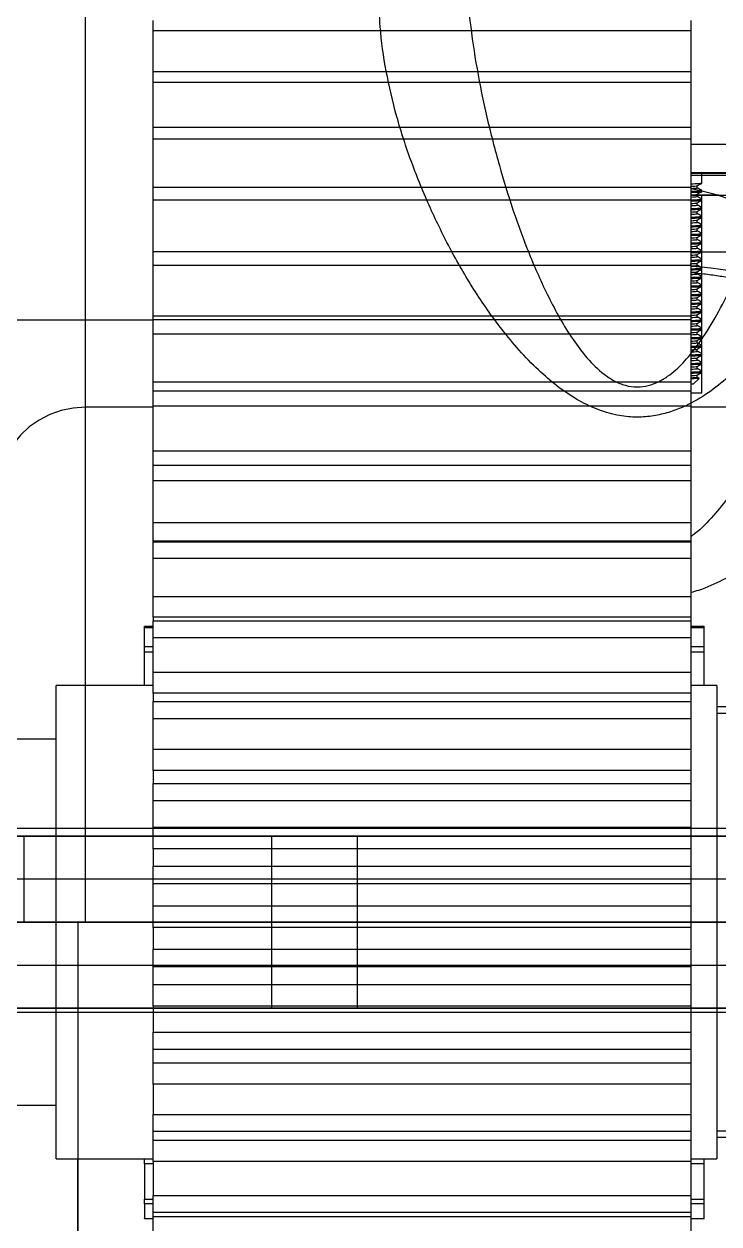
# Model space of a CAD drawing. Header units: millimetres. Extents: x 15 to 1184, y 5 to 836.
# Drawn here: x 763.2 to 795.5, y 370.4 to 426.2 of the extents above; entities that cross this region are included whole.
import ezdxf

# ---------------------------------------------------------------- set-up
doc = ezdxf.new("R2010")
doc.units = ezdxf.units.MM

msp = doc.modelspace()

# ---------------------------------------------------------------- linework, layer by layer
at = {"color": 7, "linetype": 'Continuous', "lineweight": 25}
for p, q in [((766.062, 384.476), (766.062, 447.115)), ((766.062, 408.405), (766.062, 442.935)), ((769.202, 425.909), (769.202, 426.386)), ((794.202, 425.909), (794.202, 426.386)), ((794.202, 425.909), (769.202, 425.909)), ((769.202, 424.019), (769.202, 425.909)), ((794.202, 424.019), (794.202, 425.909)), ((769.202, 424.019), (794.202, 424.019)), ((769.202, 423.495), (769.202, 424.019)), ((794.202, 423.495), (794.202, 424.019)), ((794.202, 423.495), (769.202, 423.495)), ((769.202, 421.431), (769.202, 423.495)), ((794.202, 421.431), (794.202, 423.495)), ((769.202, 421.431), (794.202, 421.431)), ((769.202, 420.862), (769.202, 421.431)), ((794.202, 420.862), (794.202, 421.431)), ((794.202, 420.862), (769.202, 420.862)), ((769.202, 418.637), (769.202, 420.862)), ((794.202, 418.637), (794.202, 420.862)), ((801.702, 420.614), (794.202, 420.614)), ((794.202, 419.32), (803.702, 419.32)), ((794.202, 419.294), (803.702, 419.294)), ((801.702, 419.177), (794.202, 419.177)), ((794.702, 418.831), (794.702, 419.294)), ((769.202, 418.637), (794.202, 418.637)), ((769.202, 418.026), (769.202, 418.637)), ((794.202, 418.026), (794.202, 418.637)), ((794.485, 418.606), (794.485, 418.705)), ((794.485, 418.206), (794.485, 418.305)), ((794.702, 418.431), (794.702, 418.481)), ((794.202, 418.026), (769.202, 418.026)), ((769.202, 415.651), (769.202, 418.026)), ((794.202, 418.276), (795.493, 418.276)), ((794.202, 418.276), (794.699, 418.276)), ((801.702, 418.244), (794.202, 418.244)), ((794.202, 415.651), (794.202, 418.026)), ((794.485, 417.806), (794.485, 417.905)), ((794.702, 409.076), (794.702, 418.276)), ((794.702, 418.031), (794.702, 418.081)), ((794.485, 417.406), (794.485, 417.505)), ((794.702, 417.631), (794.702, 417.681)), ((794.702, 417.231), (794.702, 417.281)), ((794.485, 417.006), (794.485, 417.105)), ((794.485, 416.606), (794.485, 416.705)), ((794.702, 416.831), (794.702, 416.881)), ((794.485, 416.206), (794.485, 416.305)), ((794.702, 416.431), (794.702, 416.481)), ((794.702, 416.031), (794.702, 416.081)), ((769.202, 415.651), (794.202, 415.651)), ((769.202, 415.003), (769.202, 415.651)), ((794.202, 415.003), (794.202, 415.651)), ((801.702, 415.611), (794.202, 415.611)), ((794.485, 415.806), (794.485, 415.905)), ((794.702, 415.631), (794.702, 415.681)), ((794.202, 415.003), (769.202, 415.003)), ((769.202, 412.635), (769.202, 415.003)), ((794.202, 412.635), (794.202, 415.003)), ((794.485, 415.406), (794.485, 415.505)), ((794.485, 415.006), (794.485, 415.105)), ((794.702, 415.231), (794.702, 415.281)), ((794.485, 414.606), (794.485, 414.705)), ((794.702, 414.831), (794.702, 414.881)), ((794.702, 414.431), (794.702, 414.481)), ((794.485, 414.206), (794.485, 414.305)), ((794.485, 413.806), (794.485, 413.905)), ((794.702, 414.031), (794.702, 414.081)), ((794.485, 413.406), (794.485, 413.505)), ((794.702, 413.631), (794.702, 413.681)), ((794.485, 413.006), (794.485, 413.105)), ((794.702, 413.231), (794.702, 413.281)), ((794.702, 412.831), (794.702, 412.881)), ((761.702, 412.473), (769.202, 412.473)), ((794.202, 412.635), (769.202, 412.635)), ((769.202, 412.492), (769.202, 412.635)), ((769.202, 412.492), (794.202, 412.492)), ((769.202, 411.809), (769.202, 412.492)), ((794.202, 412.492), (794.202, 412.635)), ((794.202, 411.809), (794.202, 412.492)), ((794.485, 412.606), (794.485, 412.705)), ((794.485, 412.206), (794.485, 412.305)), ((794.702, 412.431), (794.702, 412.481)), ((794.202, 411.809), (769.202, 411.809)), ((769.202, 409.568), (769.202, 411.809)), ((794.202, 409.568), (794.202, 411.809)), ((794.485, 411.806), (794.485, 411.905)), ((794.702, 412.031), (794.702, 412.081)), ((794.702, 411.631), (794.702, 411.681)), ((794.485, 411.406), (794.485, 411.505)), ((794.485, 411.006), (794.485, 411.105)), ((794.702, 411.231), (794.702, 411.281)), ((794.485, 410.606), (794.485, 410.705)), ((794.702, 410.831), (794.702, 410.881)), ((794.485, 410.206), (794.485, 410.305)), ((794.702, 410.431), (794.702, 410.481)), ((794.702, 410.031), (794.702, 410.081)), ((794.202, 409.568), (769.202, 409.568)), ((769.202, 409.175), (769.202, 409.568)), ((794.202, 409.175), (794.202, 409.568)), ((794.302, 409.476), (794.202, 409.476)), ((794.302, 409.476), (794.577, 409.751)), ((794.485, 409.806), (794.485, 409.905)), ((794.573, 409.756), (794.485, 409.807)), ((769.202, 409.175), (794.202, 409.175)), ((769.202, 408.462), (769.202, 409.175)), ((794.202, 408.462), (794.202, 409.175)), ((794.202, 409.076), (794.699, 409.076)), ((766.062, 395.476), (766.062, 408.405)), ((769.202, 408.405), (766.062, 408.405)), ((794.202, 408.462), (769.202, 408.462)), ((769.202, 406.362), (769.202, 408.462)), ((794.202, 406.362), (794.202, 408.462)), ((800.602, 408.405), (794.202, 408.405)), ((794.202, 406.362), (769.202, 406.362)), ((769.202, 405.72), (769.202, 406.362)), ((794.202, 405.72), (794.202, 406.362)), ((769.202, 405.72), (794.202, 405.72)), ((769.202, 404.98), (769.202, 405.72)), ((794.202, 404.98), (794.202, 405.72)), ((794.202, 404.98), (769.202, 404.98)), ((769.202, 403.033), (769.202, 404.98)), ((794.202, 403.033), (794.202, 404.98)), ((794.202, 403.033), (769.202, 403.033)), ((769.202, 402.182), (769.202, 403.033)), ((794.202, 402.182), (794.202, 403.033)), ((794.202, 402.182), (769.202, 402.182)), ((769.202, 402.182), (769.202, 402.147)), ((769.202, 402.147), (794.202, 402.147)), ((769.202, 401.384), (769.202, 402.147)), ((794.202, 402.147), (794.202, 402.182)), ((794.202, 401.384), (794.202, 402.147)), ((794.202, 401.384), (769.202, 401.384)), ((769.202, 399.6), (769.202, 401.384)), ((794.202, 399.6), (794.202, 401.384)), ((794.202, 399.6), (769.202, 399.6)), ((769.202, 398.653), (769.202, 399.6)), ((794.202, 398.653), (794.202, 399.6)), ((768.802, 398.23), (769.202, 398.23)), ((768.802, 398.162), (768.802, 398.23)), ((794.202, 398.654), (769.202, 398.654)), ((769.202, 398.654), (769.202, 398.474)), ((769.202, 398.474), (794.202, 398.474)), ((769.202, 397.694), (769.202, 398.474)), ((794.202, 398.474), (794.202, 398.654)), ((794.202, 397.694), (794.202, 398.474)), ((794.202, 398.23), (794.802, 398.23)), ((794.802, 398.162), (794.802, 398.23)), ((769.202, 398.162), (768.802, 398.162)), ((768.802, 397.287), (768.802, 398.162)), ((794.202, 397.694), (769.202, 397.694)), ((769.202, 396.082), (769.202, 397.694)), ((794.802, 398.162), (794.202, 398.162)), ((794.202, 396.082), (794.202, 397.694)), ((794.802, 397.287), (794.802, 398.162)), ((768.802, 397.287), (769.202, 397.287)), ((768.802, 397.031), (768.802, 397.287)), ((794.202, 397.287), (794.802, 397.287)), ((794.802, 397.031), (794.802, 397.287)), ((769.202, 397.031), (768.802, 397.031)), ((768.802, 395.476), (768.802, 397.031)), ((794.802, 397.031), (794.202, 397.031)), ((794.802, 395.476), (794.802, 397.031)), ((794.202, 396.082), (769.202, 396.082)), ((769.202, 395.116), (769.202, 396.082)), ((794.202, 395.116), (794.202, 396.082)), ((769.202, 395.476), (764.702, 395.476)), ((764.702, 375.419), (764.702, 395.476)), ((795.402, 395.476), (794.202, 395.476)), ((795.402, 395.476), (795.402, 373.476)), ((794.202, 395.116), (769.202, 395.116)), ((769.202, 395.116), (769.202, 394.724)), ((794.202, 394.724), (794.202, 395.116)), ((769.202, 394.724), (794.202, 394.724)), ((769.202, 393.93), (769.202, 394.724)), ((794.202, 393.93), (794.202, 394.724)), ((800.602, 394.476), (795.402, 394.476)), ((794.202, 393.93), (769.202, 393.93)), ((769.202, 392.5), (769.202, 393.93)), ((794.202, 392.5), (794.202, 393.93)), ((821.702, 394.176), (795.402, 394.176)), ((764.702, 392.976), (761.702, 392.976)), ((794.202, 392.5), (769.202, 392.5)), ((769.202, 391.52), (769.202, 392.5)), ((794.202, 391.52), (794.202, 392.5)), ((794.202, 391.52), (769.202, 391.52)), ((769.202, 391.52), (769.202, 390.916)), ((794.202, 390.916), (794.202, 391.52)), ((769.202, 390.916), (794.202, 390.916)), ((769.202, 390.112), (769.202, 390.916)), ((794.202, 390.112), (794.202, 390.916)), ((794.202, 390.112), (769.202, 390.112)), ((769.202, 388.873), (769.202, 390.112)), ((794.202, 388.873), (794.202, 390.112)), ((761.702, 388.85), (821.702, 388.85)), ((794.202, 388.873), (769.202, 388.873)), ((769.202, 387.884), (769.202, 388.873)), ((794.202, 387.884), (794.202, 388.873)), ((753.702, 388.476), (829.702, 388.476)), ((821.702, 388.476), (761.702, 388.476)), ((763.202, 384.476), (763.202, 388.476)), ((774.702, 388.476), (774.702, 384.476)), ((778.699, 388.476), (774.704, 388.476)), ((778.702, 384.476), (778.702, 388.476)), ((794.202, 387.884), (769.202, 387.884)), ((769.202, 387.884), (769.202, 387.072)), ((794.202, 387.072), (794.202, 387.884)), ((769.202, 387.072), (794.202, 387.072)), ((769.202, 386.264), (769.202, 387.072)), ((794.202, 386.264), (794.202, 387.072)), ((829.702, 386.476), (753.702, 386.476)), ((794.202, 386.264), (769.202, 386.264)), ((769.202, 385.221), (769.202, 386.264)), ((794.202, 385.221), (794.202, 386.264)), ((794.202, 385.221), (769.202, 385.221)), ((769.202, 384.229), (769.202, 385.221)), ((794.202, 384.229), (794.202, 385.221)), ((753.702, 384.476), (829.702, 384.476)), ((753.702, 384.476), (829.702, 384.476)), ((761.702, 384.476), (765.702, 384.476)), ((766.062, 384.476), (762.062, 384.476)), ((765.702, 384.476), (765.702, 330.46)), ((765.702, 384.476), (817.702, 384.476)), ((817.342, 384.476), (766.062, 384.476)), ((774.702, 384.476), (774.702, 380.476)), ((774.704, 384.476), (778.699, 384.476)), ((774.704, 384.476), (778.699, 384.476)), ((778.702, 380.476), (778.702, 384.476)), ((794.202, 384.229), (769.202, 384.229)), ((769.202, 384.229), (769.202, 383.214)), ((794.202, 383.214), (794.202, 384.229)), ((769.202, 383.214), (794.202, 383.214)), ((769.202, 382.405), (769.202, 383.214)), ((794.202, 382.405), (794.202, 383.214)), ((753.702, 382.476), (829.702, 382.476)), ((794.202, 382.405), (769.202, 382.405)), ((769.202, 381.565), (769.202, 382.405)), ((794.202, 381.565), (794.202, 382.405)), ((794.202, 381.565), (769.202, 381.565)), ((769.202, 380.575), (769.202, 381.565)), ((794.202, 380.575), (794.202, 381.565)), ((829.702, 380.476), (753.702, 380.476)), ((758.702, 380.476), (824.702, 380.476)), ((794.202, 380.575), (769.202, 380.575)), ((769.202, 380.575), (769.202, 379.362)), ((774.704, 380.476), (778.699, 380.476)), ((794.202, 379.362), (794.202, 380.575)), ((824.702, 380.277), (758.702, 380.277)), ((769.202, 379.362), (794.202, 379.362)), ((769.202, 378.558), (769.202, 379.362)), ((794.202, 378.558), (794.202, 379.362)), ((794.202, 378.558), (769.202, 378.558)), ((769.202, 377.926), (769.202, 378.558)), ((794.202, 377.926), (794.202, 378.558)), ((794.202, 377.926), (769.202, 377.926)), ((769.202, 376.944), (769.202, 377.926)), ((794.202, 376.944), (794.202, 377.926)), ((794.202, 376.944), (769.202, 376.944)), ((769.202, 376.944), (769.202, 375.539)), ((794.202, 375.539), (794.202, 376.944)), ((761.702, 375.976), (764.702, 375.976)), ((764.702, 373.476), (764.702, 375.419)), ((769.202, 375.539), (794.202, 375.539)), ((769.202, 374.744), (769.202, 375.539)), ((794.202, 374.744), (794.202, 375.539)), ((794.202, 374.744), (769.202, 374.744)), ((769.202, 374.322), (769.202, 374.744)), ((794.202, 374.322), (769.202, 374.322)), ((769.202, 373.354), (769.202, 374.322)), ((794.202, 374.322), (794.202, 374.744)), ((794.202, 373.354), (794.202, 374.322)), ((795.402, 374.776), (821.702, 374.776)), ((795.402, 374.476), (800.602, 374.476)), ((764.702, 373.476), (769.202, 373.476)), ((765.702, 331.691), (765.702, 373.476)), ((768.802, 373.238), (768.802, 373.476)), ((769.202, 373.238), (768.802, 373.238)), ((768.802, 373.238), (768.802, 371.595)), ((794.202, 373.354), (769.202, 373.354)), ((769.202, 373.354), (769.202, 371.767)), ((794.202, 373.476), (795.402, 373.476)), ((794.202, 371.767), (794.202, 373.354)), ((794.802, 373.238), (794.202, 373.238)), ((794.802, 373.238), (794.802, 373.476)), ((794.802, 371.595), (794.802, 373.238)), ((768.802, 371.595), (769.202, 371.595)), ((768.802, 371.376), (768.802, 371.595)), ((769.202, 371.767), (794.202, 371.767)), ((769.202, 370.984), (769.202, 371.767)), ((794.202, 370.984), (794.202, 371.767)), ((794.202, 371.595), (794.802, 371.595)), ((794.802, 371.376), (794.802, 371.595)), ((769.202, 371.376), (768.802, 371.376)), ((768.802, 371.376), (768.802, 370.708)), ((794.202, 370.984), (769.202, 370.984)), ((769.202, 370.776), (769.202, 370.984)), ((794.802, 371.376), (794.202, 371.376)), ((794.202, 370.776), (794.202, 370.984)), ((794.802, 370.708), (794.802, 371.376)), ((768.802, 370.708), (769.202, 370.708)), ((768.802, 370.679), (768.802, 370.708)), ((769.202, 370.679), (768.802, 370.679)), ((794.202, 370.776), (769.202, 370.776)), ((769.202, 369.827), (769.202, 370.776)), ((794.202, 369.827), (794.202, 370.776)), ((794.202, 370.708), (794.802, 370.708)), ((794.802, 370.679), (794.202, 370.679)), ((794.802, 370.679), (794.802, 370.708))]:
    msp.add_line(p, q, dxfattribs=at)
at = {"color": 7, "linetype": 'Continuous', "lineweight": 25, "flags": 128}
msp.add_lwpolyline([(766.062, 408.405), (765.492, 408.367), (764.935, 408.253), (764.4, 408.067), (763.899, 407.812), (763.442, 407.493), (763.039, 407.116), (762.697, 406.69), (762.423, 406.222), (762.224, 405.723), (762.102, 405.203), (762.062, 404.672)], dxfattribs=at)
at = {"color": 7, "linetype": 'Continuous', "lineweight": 25}
for centre, major_axis, ratio, start_param, end_param in [((791.702, 414.172), (8, 0), 0.577374, 0.456193, 1.252973), ((791.702, 410.439), (12, 0), 0.384916, 0.735245, 1.360926)]:
    msp.add_ellipse(centre, major_axis=major_axis, ratio=ratio, start_param=start_param, end_param=end_param, dxfattribs=at)
for points, knots in [([(787.129, 439.676), (786.832, 439.399), (786.24, 438.846), (785.531, 437.861), (784.941, 436.778), (784.48, 435.603), (784.085, 434.182), (783.804, 432.5), (783.68, 430.558), (783.718, 428.512), (783.901, 426.368), (784.23, 424.136), (784.691, 421.891), (785.257, 419.706), (785.904, 417.585), (786.649, 415.542), (787.398, 413.857), (788.094, 412.529), (788.687, 411.569), (789.35, 410.679), (790.004, 410.033), (790.62, 409.623), (791.14, 409.405), (791.685, 409.326), (792.211, 409.395), (792.687, 409.577), (793.25, 409.919), (793.853, 410.463), (794.555, 411.329), (795.246, 412.393), (795.905, 413.649), (796.608, 415.22), (797.339, 417.101), (798.043, 419.296), (798.622, 421.501), (799.091, 423.727), (799.454, 425.967), (799.678, 428.214), (799.734, 430.43), (799.61, 432.34), (799.36, 433.947), (799.033, 435.266), (798.609, 436.436), (798.107, 437.456), (797.548, 438.329), (796.939, 439.076), (796.473, 439.496), (796.275, 439.676)], [0, 0, 0, 0, 0.018705, 0.037431, 0.057736, 0.078107, 0.098447, 0.12879, 0.159211, 0.189597, 0.223012, 0.256494, 0.289991, 0.323427, 0.354135, 0.384862, 0.415539, 0.43148, 0.447412, 0.462386, 0.477293, 0.484884, 0.492445, 0.49998, 0.506848, 0.513658, 0.520489, 0.533579, 0.546725, 0.566392, 0.586122, 0.605843, 0.638588, 0.671396, 0.70422, 0.736987, 0.770889, 0.804883, 0.838829, 0.872666, 0.894423, 0.916205, 0.937935, 0.954512, 0.971118, 0.987664, 1, 1, 1, 1]), ([(796.82, 437.321), (797.29, 437.14), (798.23, 436.777), (799.422, 436.088), (800.438, 435.324), (801.282, 434.5), (802.042, 433.541), (802.681, 432.436), (803.178, 431.19), (803.541, 429.752), (803.725, 428.109), (803.695, 426.264), (803.46, 424.376), (803.115, 422.777), (802.654, 421.12), (802.074, 419.399), (801.195, 417.303), (800.136, 415.232), (799.041, 413.454), (797.975, 411.969), (796.973, 410.779), (795.936, 409.775), (794.885, 408.972), (793.979, 408.465), (793.158, 408.156), (792.448, 407.989), (791.677, 407.927), (790.812, 408.003), (789.903, 408.26), (788.963, 408.704), (788.062, 409.301), (787.164, 410.06), (786.306, 410.932), (785.269, 412.171), (784.15, 413.756), (783.023, 415.691), (782.038, 417.71), (781.186, 419.787), (780.495, 421.913), (780, 424.023), (779.745, 425.894), (779.68, 427.522), (779.756, 428.919), (779.976, 430.275), (780.35, 431.558), (780.889, 432.757), (781.591, 433.866), (782.478, 434.891), (783.56, 435.808), (784.661, 436.492), (785.684, 436.988), (786.284, 437.21), (786.583, 437.321)], [0, 0, 0, 0, 0.018885, 0.037778, 0.054915, 0.072115, 0.08927, 0.110033, 0.130866, 0.151654, 0.178757, 0.20599, 0.233266, 0.260428, 0.274045, 0.30334, 0.332733, 0.362108, 0.391377, 0.410036, 0.428714, 0.447321, 0.461216, 0.475079, 0.483213, 0.491341, 0.500005, 0.509503, 0.520847, 0.532216, 0.545333, 0.558469, 0.573671, 0.588881, 0.616627, 0.644448, 0.672233, 0.702012, 0.731897, 0.761758, 0.791504, 0.812467, 0.833502, 0.854511, 0.87544, 0.895495, 0.9156, 0.935627, 0.955885, 0.976132, 0.988066, 1, 1, 1, 1]), ([(794.202, 418.794), (794.332, 418.8), (794.599, 418.812), (794.737, 418.824), (794.696, 418.831), (794.694, 418.831)], [0, 0, 0, 0, 0.473161, 0.965942, 1, 1, 1, 1]), ([(794.202, 418.678), (794.258, 418.681), (794.434, 418.69), (794.459, 418.698), (794.476, 418.704)], [0, 0, 0, 0, 0.320091, 1, 1, 1, 1]), ([(794.202, 418.578), (794.256, 418.581), (794.433, 418.59), (794.518, 418.599), (794.48, 418.606), (794.478, 418.606)], [0, 0, 0, 0, 0.292214, 0.954476, 1, 1, 1, 1]), ([(794.202, 418.444), (794.229, 418.445), (794.441, 418.452), (794.642, 418.465), (794.673, 418.476), (794.687, 418.481)], [0, 0, 0, 0, 0.073646, 0.575546, 1, 1, 1, 1]), ([(794.202, 418.394), (794.332, 418.4), (794.599, 418.412), (794.737, 418.424), (794.696, 418.431), (794.694, 418.431)], [0, 0, 0, 0, 0.473161, 0.965942, 1, 1, 1, 1]), ([(794.483, 418.704), (794.519, 418.724), (794.591, 418.766), (794.664, 418.808), (794.7, 418.829)], [0, 0, 0, 0, 0.49999, 1, 1, 1, 1]), ([(794.483, 418.304), (794.519, 418.324), (794.591, 418.366), (794.664, 418.408), (794.7, 418.429)], [0, 0, 0, 0, 0.4999899, 1, 1, 1, 1]), ([(794.7, 418.483), (794.664, 418.504), (794.592, 418.545), (794.521, 418.587), (794.485, 418.607)], [0, 0, 0, 0, 0.505128, 1, 1, 1, 1]), ([(794.183, 418.277), (794.247, 418.281), (794.431, 418.289), (794.458, 418.298), (794.476, 418.304)], [0, 0, 0, 0, 0.345506, 1, 1, 1, 1]), ([(794.202, 418.178), (794.256, 418.181), (794.433, 418.19), (794.518, 418.199), (794.48, 418.206), (794.478, 418.206)], [0, 0, 0, 0, 0.292214, 0.954476, 1, 1, 1, 1]), ([(794.202, 418.044), (794.229, 418.045), (794.441, 418.052), (794.642, 418.065), (794.673, 418.076), (794.687, 418.081)], [0, 0, 0, 0, 0.073646, 0.575546, 1, 1, 1, 1]), ([(794.202, 417.994), (794.332, 418), (794.599, 418.012), (794.737, 418.024), (794.696, 418.031), (794.694, 418.031)], [0, 0, 0, 0, 0.473161, 0.965942, 1, 1, 1, 1]), ([(794.202, 417.878), (794.258, 417.881), (794.434, 417.89), (794.459, 417.898), (794.476, 417.904)], [0, 0, 0, 0, 0.320091, 1, 1, 1, 1]), ([(794.202, 417.778), (794.256, 417.781), (794.433, 417.79), (794.518, 417.799), (794.48, 417.806), (794.478, 417.806)], [0, 0, 0, 0, 0.292214, 0.954476, 1, 1, 1, 1]), ([(794.483, 417.904), (794.519, 417.924), (794.591, 417.966), (794.664, 418.008), (794.7, 418.029)], [0, 0, 0, 0, 0.49999, 1, 1, 1, 1]), ([(794.7, 418.083), (794.664, 418.104), (794.592, 418.145), (794.521, 418.187), (794.485, 418.207)], [0, 0, 0, 0, 0.505128, 1, 1, 1, 1]), ([(794.7, 417.683), (794.664, 417.704), (794.592, 417.745), (794.521, 417.787), (794.485, 417.807)], [0, 0, 0, 0, 0.505128, 1, 1, 1, 1]), ([(794.202, 417.644), (794.229, 417.645), (794.441, 417.652), (794.642, 417.665), (794.673, 417.676), (794.687, 417.681)], [0, 0, 0, 0, 0.073646, 0.575546, 1, 1, 1, 1]), ([(794.202, 417.594), (794.332, 417.6), (794.599, 417.612), (794.737, 417.624), (794.696, 417.631), (794.694, 417.631)], [0, 0, 0, 0, 0.473161, 0.965942, 1, 1, 1, 1]), ([(794.202, 417.478), (794.258, 417.481), (794.434, 417.49), (794.459, 417.498), (794.476, 417.504)], [0, 0, 0, 0, 0.320091, 1, 1, 1, 1]), ([(794.202, 417.378), (794.256, 417.381), (794.433, 417.39), (794.518, 417.399), (794.48, 417.406), (794.478, 417.406)], [0, 0, 0, 0, 0.292214, 0.954476, 1, 1, 1, 1]), ([(794.202, 417.244), (794.229, 417.245), (794.441, 417.252), (794.642, 417.265), (794.673, 417.276), (794.687, 417.281)], [0, 0, 0, 0, 0.073646, 0.575546, 1, 1, 1, 1]), ([(794.202, 417.194), (794.332, 417.2), (794.599, 417.212), (794.737, 417.224), (794.696, 417.231), (794.694, 417.231)], [0, 0, 0, 0, 0.473161, 0.965942, 1, 1, 1, 1]), ([(794.483, 417.504), (794.519, 417.524), (794.591, 417.566), (794.664, 417.608), (794.7, 417.629)], [0, 0, 0, 0, 0.49999, 1, 1, 1, 1]), ([(794.483, 417.104), (794.519, 417.124), (794.591, 417.166), (794.664, 417.208), (794.7, 417.229)], [0, 0, 0, 0, 0.4999899, 1, 1, 1, 1]), ([(794.7, 417.283), (794.664, 417.304), (794.592, 417.345), (794.521, 417.387), (794.485, 417.407)], [0, 0, 0, 0, 0.505128, 1, 1, 1, 1]), ([(794.202, 417.078), (794.258, 417.081), (794.434, 417.09), (794.459, 417.098), (794.476, 417.104)], [0, 0, 0, 0, 0.320091, 1, 1, 1, 1]), ([(794.202, 416.978), (794.256, 416.981), (794.433, 416.99), (794.518, 416.999), (794.48, 417.006), (794.478, 417.006)], [0, 0, 0, 0, 0.292214, 0.954476, 1, 1, 1, 1]), ([(794.202, 416.844), (794.229, 416.845), (794.441, 416.852), (794.642, 416.865), (794.673, 416.876), (794.687, 416.881)], [0, 0, 0, 0, 0.073646, 0.575546, 1, 1, 1, 1]), ([(794.202, 416.794), (794.332, 416.8), (794.599, 416.812), (794.737, 416.824), (794.696, 416.831), (794.694, 416.831)], [0, 0, 0, 0, 0.473161, 0.965942, 1, 1, 1, 1]), ([(794.202, 416.678), (794.258, 416.681), (794.434, 416.69), (794.459, 416.698), (794.476, 416.704)], [0, 0, 0, 0, 0.320091, 1, 1, 1, 1]), ([(794.483, 416.704), (794.519, 416.724), (794.591, 416.766), (794.664, 416.808), (794.7, 416.829)], [0, 0, 0, 0, 0.49999, 1, 1, 1, 1]), ([(794.7, 416.883), (794.664, 416.904), (794.592, 416.945), (794.521, 416.987), (794.485, 417.007)], [0, 0, 0, 0, 0.505128, 1, 1, 1, 1]), ([(794.202, 416.578), (794.256, 416.581), (794.433, 416.59), (794.518, 416.599), (794.48, 416.606), (794.478, 416.606)], [0, 0, 0, 0, 0.292214, 0.954476, 1, 1, 1, 1]), ([(794.202, 416.444), (794.229, 416.445), (794.441, 416.452), (794.642, 416.465), (794.673, 416.476), (794.687, 416.481)], [0, 0, 0, 0, 0.073646, 0.575546, 1, 1, 1, 1]), ([(794.202, 416.394), (794.332, 416.4), (794.599, 416.412), (794.737, 416.424), (794.696, 416.431), (794.694, 416.431)], [0, 0, 0, 0, 0.473161, 0.965942, 1, 1, 1, 1]), ([(794.202, 416.278), (794.258, 416.281), (794.434, 416.29), (794.459, 416.298), (794.476, 416.304)], [0, 0, 0, 0, 0.320091, 1, 1, 1, 1]), ([(798.884, 416.207), (798.982, 416.08), (799.178, 415.827), (799.393, 415.396), (799.554, 414.93), (799.692, 414.251), (799.726, 413.318), (799.59, 412.216), (799.355, 411.178), (799.073, 410.23), (798.723, 409.257), (798.307, 408.265), (797.831, 407.266), (797.29, 406.261), (796.683, 405.261), (796.008, 404.284), (795.243, 403.362), (794.645, 402.722), (794.256, 402.442), (794.202, 402.402)], [0, 0, 0, 0, 0.040922, 0.081851, 0.124065, 0.166287, 0.25294, 0.341243, 0.404753, 0.468275, 0.533082, 0.597895, 0.662965, 0.728034, 0.794202, 0.860353, 0.924471, 0.989357, 1, 1, 1, 1]), ([(794.202, 416.178), (794.256, 416.181), (794.433, 416.19), (794.518, 416.199), (794.48, 416.206), (794.478, 416.206)], [0, 0, 0, 0, 0.292214, 0.954476, 1, 1, 1, 1]), ([(794.202, 416.044), (794.229, 416.045), (794.441, 416.052), (794.642, 416.065), (794.673, 416.076), (794.687, 416.081)], [0, 0, 0, 0, 0.073646, 0.575546, 1, 1, 1, 1]), ([(794.483, 416.304), (794.519, 416.324), (794.591, 416.366), (794.664, 416.408), (794.7, 416.429)], [0, 0, 0, 0, 0.49999, 1, 1, 1, 1]), ([(794.7, 416.483), (794.664, 416.504), (794.592, 416.545), (794.521, 416.587), (794.485, 416.607)], [0, 0, 0, 0, 0.505128, 1, 1, 1, 1]), ([(794.7, 416.083), (794.664, 416.104), (794.592, 416.145), (794.521, 416.187), (794.485, 416.207)], [0, 0, 0, 0, 0.505128, 1, 1, 1, 1]), ([(794.202, 415.994), (794.332, 416), (794.599, 416.012), (794.737, 416.024), (794.696, 416.031), (794.694, 416.031)], [0, 0, 0, 0, 0.473161, 0.965942, 1, 1, 1, 1]), ([(794.202, 415.878), (794.258, 415.881), (794.434, 415.89), (794.459, 415.898), (794.476, 415.904)], [0, 0, 0, 0, 0.320091, 1, 1, 1, 1]), ([(794.202, 415.778), (794.256, 415.781), (794.433, 415.79), (794.518, 415.799), (794.48, 415.806), (794.478, 415.806)], [0, 0, 0, 0, 0.292214, 0.954476, 1, 1, 1, 1]), ([(794.202, 415.644), (794.229, 415.645), (794.441, 415.652), (794.642, 415.665), (794.673, 415.676), (794.687, 415.681)], [0, 0, 0, 0, 0.073646, 0.575546, 1, 1, 1, 1]), ([(794.202, 415.594), (794.332, 415.6), (794.599, 415.612), (794.737, 415.624), (794.696, 415.631), (794.694, 415.631)], [0, 0, 0, 0, 0.473161, 0.965942, 1, 1, 1, 1]), ([(794.483, 415.904), (794.519, 415.924), (794.591, 415.966), (794.664, 416.008), (794.7, 416.029)], [0, 0, 0, 0, 0.4999899, 1, 1, 1, 1]), ([(794.483, 415.504), (794.519, 415.524), (794.591, 415.566), (794.664, 415.608), (794.7, 415.629)], [0, 0, 0, 0, 0.49999, 1, 1, 1, 1]), ([(794.7, 415.683), (794.664, 415.704), (794.592, 415.745), (794.521, 415.787), (794.485, 415.807)], [0, 0, 0, 0, 0.505128, 1, 1, 1, 1]), ([(794.164, 415.076), (794.235, 415.08), (794.427, 415.089), (794.457, 415.098), (794.476, 415.104)], [0, 0, 0, 0, 0.3697722, 1, 1, 1, 1]), ([(794.202, 415.478), (794.258, 415.481), (794.434, 415.49), (794.459, 415.498), (794.476, 415.504)], [0, 0, 0, 0, 0.320091, 1, 1, 1, 1]), ([(794.202, 415.378), (794.256, 415.381), (794.433, 415.39), (794.518, 415.399), (794.48, 415.406), (794.478, 415.406)], [0, 0, 0, 0, 0.292214, 0.954476, 1, 1, 1, 1]), ([(794.202, 415.244), (794.229, 415.245), (794.441, 415.252), (794.642, 415.265), (794.673, 415.276), (794.687, 415.281)], [0, 0, 0, 0, 0.073646, 0.575546, 1, 1, 1, 1]), ([(794.202, 415.194), (794.332, 415.2), (794.599, 415.212), (794.737, 415.224), (794.696, 415.231), (794.694, 415.231)], [0, 0, 0, 0, 0.473161, 0.965942, 1, 1, 1, 1]), ([(794.202, 414.978), (794.256, 414.981), (794.433, 414.99), (794.518, 414.999), (794.48, 415.006), (794.478, 415.006)], [0, 0, 0, 0, 0.292214, 0.954476, 1, 1, 1, 1]), ([(794.483, 415.104), (794.519, 415.124), (794.591, 415.166), (794.664, 415.208), (794.7, 415.229)], [0, 0, 0, 0, 0.49999, 1, 1, 1, 1]), ([(794.7, 415.283), (794.664, 415.304), (794.592, 415.345), (794.521, 415.387), (794.485, 415.407)], [0, 0, 0, 0, 0.505128, 1, 1, 1, 1]), ([(794.7, 414.883), (794.664, 414.904), (794.592, 414.945), (794.521, 414.987), (794.485, 415.007)], [0, 0, 0, 0, 0.505128, 1, 1, 1, 1]), ([(794.202, 414.844), (794.229, 414.845), (794.441, 414.852), (794.642, 414.865), (794.673, 414.876), (794.687, 414.881)], [0, 0, 0, 0, 0.073646, 0.575546, 1, 1, 1, 1]), ([(794.202, 414.794), (794.332, 414.8), (794.599, 414.812), (794.737, 414.824), (794.696, 414.831), (794.694, 414.831)], [0, 0, 0, 0, 0.473161, 0.965942, 1, 1, 1, 1]), ([(794.202, 414.678), (794.258, 414.681), (794.434, 414.69), (794.459, 414.698), (794.476, 414.704)], [0, 0, 0, 0, 0.320091, 1, 1, 1, 1]), ([(794.202, 414.671), (794.311, 414.661), (794.657, 414.63), (795.22, 414.558), (795.883, 414.457), (796.514, 414.339), (797.107, 414.208), (797.658, 414.065), (798.161, 413.915), (798.612, 413.76), (799.007, 413.605), (799.341, 413.455), (799.612, 413.315), (799.82, 413.192), (799.943, 413.108), (799.99, 413.071), (800.006, 413.059)], [0, 0, 0, 0, 0.036792, 0.11667, 0.196502, 0.276221, 0.35573, 0.434904, 0.513585, 0.591587, 0.668705, 0.744729, 0.819473, 0.892812, 0.964731, 1, 1, 1, 1]), ([(794.202, 414.578), (794.256, 414.581), (794.433, 414.59), (794.518, 414.599), (794.48, 414.606), (794.478, 414.606)], [0, 0, 0, 0, 0.292214, 0.954476, 1, 1, 1, 1]), ([(794.202, 414.444), (794.229, 414.445), (794.441, 414.452), (794.642, 414.465), (794.673, 414.476), (794.687, 414.481)], [0, 0, 0, 0, 0.073646, 0.575546, 1, 1, 1, 1]), ([(794.202, 414.394), (794.332, 414.4), (794.599, 414.412), (794.737, 414.424), (794.696, 414.431), (794.694, 414.431)], [0, 0, 0, 0, 0.473161, 0.965942, 1, 1, 1, 1]), ([(794.483, 414.704), (794.519, 414.724), (794.591, 414.766), (794.664, 414.808), (794.7, 414.829)], [0, 0, 0, 0, 0.4999899, 1, 1, 1, 1]), ([(794.483, 414.304), (794.519, 414.324), (794.591, 414.366), (794.664, 414.408), (794.7, 414.429)], [0, 0, 0, 0, 0.49999, 1, 1, 1, 1]), ([(794.7, 414.483), (794.664, 414.504), (794.592, 414.545), (794.521, 414.587), (794.485, 414.607)], [0, 0, 0, 0, 0.505128, 1, 1, 1, 1]), ([(794.202, 414.278), (794.258, 414.281), (794.434, 414.29), (794.459, 414.298), (794.476, 414.304)], [0, 0, 0, 0, 0.320091, 1, 1, 1, 1]), ([(794.202, 414.178), (794.256, 414.181), (794.433, 414.19), (794.518, 414.199), (794.48, 414.206), (794.478, 414.206)], [0, 0, 0, 0, 0.2922141, 0.9544761, 1, 1, 1, 1]), ([(794.202, 414.044), (794.229, 414.045), (794.441, 414.052), (794.642, 414.065), (794.673, 414.076), (794.687, 414.081)], [0, 0, 0, 0, 0.073646, 0.575546, 1, 1, 1, 1]), ([(794.202, 413.994), (794.332, 414), (794.599, 414.012), (794.737, 414.024), (794.696, 414.031), (794.694, 414.031)], [0, 0, 0, 0, 0.473161, 0.965942, 1, 1, 1, 1]), ([(794.202, 413.878), (794.258, 413.881), (794.434, 413.89), (794.459, 413.898), (794.476, 413.904)], [0, 0, 0, 0, 0.320091, 1, 1, 1, 1]), ([(794.483, 413.904), (794.519, 413.924), (794.591, 413.966), (794.664, 414.008), (794.7, 414.029)], [0, 0, 0, 0, 0.49999, 1, 1, 1, 1]), ([(794.7, 414.083), (794.664, 414.104), (794.592, 414.145), (794.521, 414.187), (794.485, 414.207)], [0, 0, 0, 0, 0.505128, 1, 1, 1, 1]), ([(794.202, 413.778), (794.256, 413.781), (794.433, 413.79), (794.518, 413.799), (794.48, 413.806), (794.478, 413.806)], [0, 0, 0, 0, 0.2922141, 0.9544761, 1, 1, 1, 1]), ([(794.202, 413.644), (794.229, 413.645), (794.441, 413.652), (794.642, 413.665), (794.673, 413.676), (794.687, 413.681)], [0, 0, 0, 0, 0.073646, 0.575546, 1, 1, 1, 1]), ([(794.202, 413.594), (794.332, 413.6), (794.599, 413.612), (794.737, 413.624), (794.696, 413.631), (794.694, 413.631)], [0, 0, 0, 0, 0.473161, 0.965942, 1, 1, 1, 1]), ([(794.202, 413.478), (794.258, 413.481), (794.434, 413.49), (794.459, 413.498), (794.476, 413.504)], [0, 0, 0, 0, 0.320091, 1, 1, 1, 1]), ([(794.202, 413.378), (794.256, 413.381), (794.433, 413.39), (794.518, 413.399), (794.48, 413.406), (794.478, 413.406)], [0, 0, 0, 0, 0.2922141, 0.9544761, 1, 1, 1, 1]), ([(794.483, 413.504), (794.519, 413.524), (794.591, 413.566), (794.664, 413.608), (794.7, 413.629)], [0, 0, 0, 0, 0.49999, 1, 1, 1, 1]), ([(794.7, 413.683), (794.664, 413.704), (794.592, 413.745), (794.521, 413.787), (794.485, 413.807)], [0, 0, 0, 0, 0.505128, 1, 1, 1, 1]), ([(794.7, 413.283), (794.664, 413.304), (794.592, 413.345), (794.521, 413.387), (794.485, 413.407)], [0, 0, 0, 0, 0.505128, 1, 1, 1, 1]), ([(794.202, 413.244), (794.229, 413.245), (794.441, 413.252), (794.642, 413.265), (794.673, 413.276), (794.687, 413.281)], [0, 0, 0, 0, 0.073646, 0.575546, 1, 1, 1, 1]), ([(794.202, 413.194), (794.332, 413.2), (794.599, 413.212), (794.737, 413.224), (794.696, 413.231), (794.694, 413.231)], [0, 0, 0, 0, 0.473161, 0.965942, 1, 1, 1, 1]), ([(794.202, 413.078), (794.258, 413.081), (794.434, 413.09), (794.459, 413.098), (794.476, 413.104)], [0, 0, 0, 0, 0.320091, 1, 1, 1, 1]), ([(794.202, 412.978), (794.256, 412.981), (794.433, 412.99), (794.518, 412.999), (794.48, 413.006), (794.478, 413.006)], [0, 0, 0, 0, 0.2922141, 0.9544761, 1, 1, 1, 1]), ([(794.202, 412.844), (794.229, 412.845), (794.441, 412.852), (794.642, 412.865), (794.673, 412.876), (794.687, 412.881)], [0, 0, 0, 0, 0.073646, 0.575546, 1, 1, 1, 1]), ([(794.202, 412.794), (794.332, 412.8), (794.599, 412.812), (794.737, 412.824), (794.696, 412.831), (794.694, 412.831)], [0, 0, 0, 0, 0.473161, 0.965942, 1, 1, 1, 1]), ([(794.483, 413.104), (794.519, 413.124), (794.591, 413.166), (794.664, 413.208), (794.7, 413.229)], [0, 0, 0, 0, 0.49999, 1, 1, 1, 1]), ([(794.483, 412.704), (794.519, 412.724), (794.591, 412.766), (794.664, 412.808), (794.7, 412.829)], [0, 0, 0, 0, 0.49999, 1, 1, 1, 1]), ([(794.7, 412.883), (794.664, 412.904), (794.592, 412.945), (794.521, 412.987), (794.485, 413.007)], [0, 0, 0, 0, 0.505128, 1, 1, 1, 1]), ([(794.18, 412.677), (794.245, 412.68), (794.43, 412.689), (794.458, 412.698), (794.476, 412.704)], [0, 0, 0, 0, 0.3498131, 1, 1, 1, 1]), ([(794.202, 412.578), (794.256, 412.581), (794.433, 412.59), (794.518, 412.599), (794.48, 412.606), (794.478, 412.606)], [0, 0, 0, 0, 0.2922141, 0.9544761, 1, 1, 1, 1]), ([(794.202, 412.444), (794.229, 412.445), (794.441, 412.452), (794.642, 412.465), (794.673, 412.476), (794.687, 412.481)], [0, 0, 0, 0, 0.073646, 0.575546, 1, 1, 1, 1]), ([(794.202, 412.394), (794.332, 412.4), (794.599, 412.412), (794.737, 412.424), (794.696, 412.431), (794.694, 412.431)], [0, 0, 0, 0, 0.473161, 0.965942, 1, 1, 1, 1]), ([(794.202, 412.278), (794.258, 412.281), (794.434, 412.29), (794.459, 412.298), (794.476, 412.304)], [0, 0, 0, 0, 0.320091, 1, 1, 1, 1]), ([(794.202, 412.178), (794.256, 412.181), (794.433, 412.19), (794.518, 412.199), (794.48, 412.206), (794.478, 412.206)], [0, 0, 0, 0, 0.2922141, 0.9544761, 1, 1, 1, 1]), ([(794.483, 412.304), (794.519, 412.324), (794.591, 412.366), (794.664, 412.408), (794.7, 412.429)], [0, 0, 0, 0, 0.49999, 1, 1, 1, 1]), ([(794.7, 412.483), (794.664, 412.504), (794.592, 412.545), (794.521, 412.587), (794.485, 412.607)], [0, 0, 0, 0, 0.505128, 1, 1, 1, 1]), ([(794.7, 412.083), (794.664, 412.104), (794.592, 412.145), (794.521, 412.187), (794.485, 412.207)], [0, 0, 0, 0, 0.5051277, 1, 1, 1, 1]), ([(794.167, 411.877), (794.237, 411.88), (794.428, 411.889), (794.458, 411.898), (794.476, 411.904)], [0, 0, 0, 0, 0.3662383, 1, 1, 1, 1]), ([(794.202, 412.044), (794.229, 412.045), (794.441, 412.052), (794.642, 412.065), (794.673, 412.076), (794.687, 412.081)], [0, 0, 0, 0, 0.073646, 0.575546, 1, 1, 1, 1]), ([(794.202, 411.994), (794.332, 412), (794.599, 412.012), (794.737, 412.024), (794.696, 412.031), (794.694, 412.031)], [0, 0, 0, 0, 0.473161, 0.965942, 1, 1, 1, 1]), ([(794.202, 411.778), (794.256, 411.781), (794.433, 411.79), (794.518, 411.799), (794.48, 411.806), (794.478, 411.806)], [0, 0, 0, 0, 0.292214, 0.954476, 1, 1, 1, 1]), ([(794.202, 411.644), (794.229, 411.645), (794.441, 411.652), (794.642, 411.665), (794.673, 411.676), (794.687, 411.681)], [0, 0, 0, 0, 0.073646, 0.575546, 1, 1, 1, 1]), ([(794.202, 411.594), (794.332, 411.6), (794.599, 411.612), (794.737, 411.624), (794.696, 411.631), (794.694, 411.631)], [0, 0, 0, 0, 0.473161, 0.965942, 1, 1, 1, 1]), ([(794.483, 411.904), (794.519, 411.924), (794.591, 411.966), (794.664, 412.008), (794.7, 412.029)], [0, 0, 0, 0, 0.49999, 1, 1, 1, 1]), ([(794.483, 411.504), (794.519, 411.524), (794.591, 411.566), (794.664, 411.608), (794.7, 411.629)], [0, 0, 0, 0, 0.49999, 1, 1, 1, 1]), ([(794.7, 411.683), (794.664, 411.704), (794.592, 411.745), (794.521, 411.787), (794.485, 411.807)], [0, 0, 0, 0, 0.505128, 1, 1, 1, 1]), ([(794.202, 411.478), (794.258, 411.481), (794.434, 411.49), (794.459, 411.498), (794.476, 411.504)], [0, 0, 0, 0, 0.320091, 1, 1, 1, 1]), ([(794.202, 411.378), (794.256, 411.381), (794.433, 411.39), (794.518, 411.399), (794.48, 411.406), (794.478, 411.406)], [0, 0, 0, 0, 0.292214, 0.954476, 1, 1, 1, 1]), ([(794.202, 411.244), (794.229, 411.245), (794.441, 411.252), (794.642, 411.265), (794.673, 411.276), (794.687, 411.281)], [0, 0, 0, 0, 0.073646, 0.575546, 1, 1, 1, 1]), ([(794.202, 411.194), (794.332, 411.2), (794.599, 411.212), (794.737, 411.224), (794.696, 411.231), (794.694, 411.231)], [0, 0, 0, 0, 0.473161, 0.965942, 1, 1, 1, 1]), ([(794.202, 411.078), (794.258, 411.081), (794.434, 411.09), (794.459, 411.098), (794.476, 411.104)], [0, 0, 0, 0, 0.320091, 1, 1, 1, 1]), ([(794.483, 411.104), (794.519, 411.124), (794.591, 411.166), (794.664, 411.208), (794.7, 411.229)], [0, 0, 0, 0, 0.49999, 1, 1, 1, 1]), ([(794.7, 411.283), (794.664, 411.304), (794.592, 411.345), (794.521, 411.387), (794.485, 411.407)], [0, 0, 0, 0, 0.5051277, 1, 1, 1, 1]), ([(794.202, 410.978), (794.256, 410.981), (794.433, 410.99), (794.518, 410.999), (794.48, 411.006), (794.478, 411.006)], [0, 0, 0, 0, 0.292214, 0.954476, 1, 1, 1, 1]), ([(794.202, 410.844), (794.229, 410.845), (794.441, 410.852), (794.642, 410.865), (794.673, 410.876), (794.687, 410.881)], [0, 0, 0, 0, 0.073646, 0.575546, 1, 1, 1, 1]), ([(794.202, 410.794), (794.332, 410.8), (794.599, 410.812), (794.737, 410.824), (794.696, 410.831), (794.694, 410.831)], [0, 0, 0, 0, 0.473161, 0.965942, 1, 1, 1, 1]), ([(794.202, 410.678), (794.258, 410.681), (794.434, 410.69), (794.459, 410.698), (794.476, 410.704)], [0, 0, 0, 0, 0.320091, 1, 1, 1, 1]), ([(794.202, 410.578), (794.256, 410.581), (794.433, 410.59), (794.518, 410.599), (794.48, 410.606), (794.478, 410.606)], [0, 0, 0, 0, 0.292214, 0.954476, 1, 1, 1, 1]), ([(794.483, 410.704), (794.519, 410.724), (794.591, 410.766), (794.664, 410.808), (794.7, 410.829)], [0, 0, 0, 0, 0.49999, 1, 1, 1, 1]), ([(794.7, 410.883), (794.664, 410.904), (794.592, 410.945), (794.521, 410.987), (794.485, 411.007)], [0, 0, 0, 0, 0.5051277, 1, 1, 1, 1]), ([(794.7, 410.483), (794.664, 410.504), (794.592, 410.545), (794.521, 410.587), (794.485, 410.607)], [0, 0, 0, 0, 0.5051277, 1, 1, 1, 1]), ([(794.202, 410.444), (794.229, 410.445), (794.441, 410.452), (794.642, 410.465), (794.673, 410.476), (794.687, 410.481)], [0, 0, 0, 0, 0.073646, 0.575546, 1, 1, 1, 1]), ([(794.202, 410.394), (794.332, 410.4), (794.599, 410.412), (794.737, 410.424), (794.696, 410.431), (794.694, 410.431)], [0, 0, 0, 0, 0.473161, 0.965942, 1, 1, 1, 1]), ([(794.202, 410.278), (794.258, 410.281), (794.434, 410.29), (794.459, 410.298), (794.476, 410.304)], [0, 0, 0, 0, 0.320091, 1, 1, 1, 1]), ([(794.202, 410.178), (794.256, 410.181), (794.433, 410.19), (794.518, 410.199), (794.48, 410.206), (794.478, 410.206)], [0, 0, 0, 0, 0.292214, 0.954476, 1, 1, 1, 1]), ([(794.202, 410.044), (794.229, 410.045), (794.441, 410.052), (794.642, 410.065), (794.673, 410.076), (794.687, 410.081)], [0, 0, 0, 0, 0.073646, 0.575546, 1, 1, 1, 1]), ([(794.202, 409.994), (794.332, 410), (794.599, 410.012), (794.737, 410.024), (794.696, 410.031), (794.694, 410.031)], [0, 0, 0, 0, 0.473161, 0.965942, 1, 1, 1, 1]), ([(794.483, 410.304), (794.519, 410.324), (794.591, 410.366), (794.664, 410.408), (794.7, 410.429)], [0, 0, 0, 0, 0.49999, 1, 1, 1, 1]), ([(794.483, 409.904), (794.519, 409.924), (794.591, 409.966), (794.664, 410.008), (794.7, 410.029)], [0, 0, 0, 0, 0.49999, 1, 1, 1, 1]), ([(794.7, 410.083), (794.664, 410.104), (794.592, 410.145), (794.521, 410.187), (794.485, 410.207)], [0, 0, 0, 0, 0.5051277, 1, 1, 1, 1]), ([(794.202, 409.878), (794.258, 409.881), (794.434, 409.89), (794.459, 409.898), (794.476, 409.904)], [0, 0, 0, 0, 0.320091, 1, 1, 1, 1]), ([(794.202, 409.778), (794.256, 409.781), (794.433, 409.79), (794.518, 409.799), (794.48, 409.806), (794.478, 409.806)], [0, 0, 0, 0, 0.292214, 0.954476, 1, 1, 1, 1]), ([(794.576, 409.752), (794.568, 409.75), (794.551, 409.746), (794.416, 409.739), (794.297, 409.734), (794.203, 409.732), (794.202, 409.732)], [0, 0, 0, 0, 0.322636, 0.65392, 0.994949, 1, 1, 1, 1]), ([(794.202, 399.809), (794.32, 399.841), (794.844, 399.983), (795.782, 400.424), (796.984, 401.105), (798.242, 402.012), (799.452, 403.068), (800.264, 403.86), (800.6, 404.265), (800.602, 404.268)], [0, 0, 0, 0, 0.043152, 0.192148, 0.370949, 0.549912, 0.773914, 0.998669, 1, 1, 1, 1])]:
    msp.add_open_spline(points, degree=3, knots=knots, dxfattribs=at)

doc.saveas('drawing.dxf')
